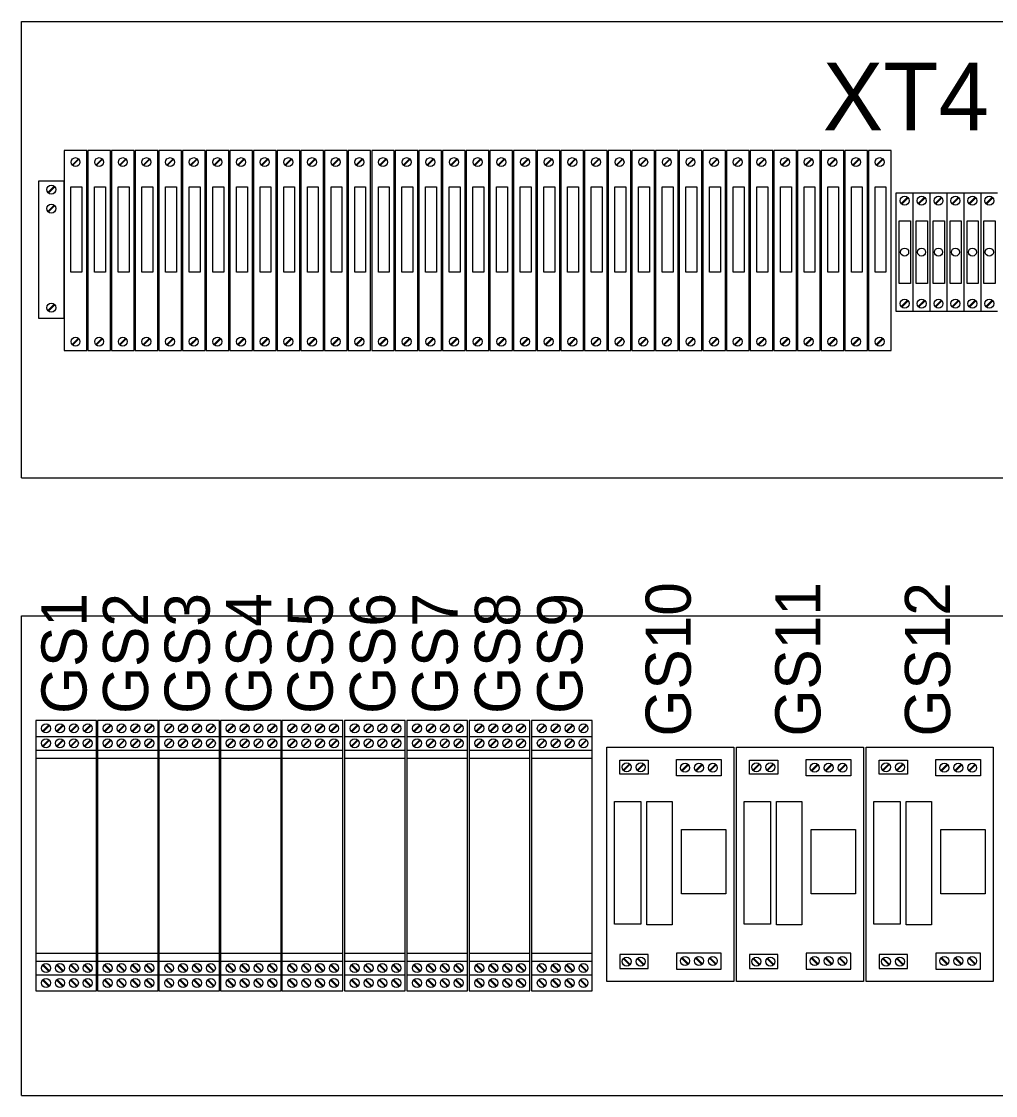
# Model space of a CAD drawing. Header units: millimetres. Extents: x 32626 to 72822, y 60047 to 123188.
# Drawn here: x 38967.7 to 39391.2, y 62064.9 to 62532 of the extents above; entities that cross this region are included whole.
import ezdxf

# ---------------------------------------------------------------- set-up
doc = ezdxf.new("R2010")
doc.units = ezdxf.units.MM
doc.header["$LTSCALE"] = 10
doc.layers.get('0').update_dxf_attribs({"lineweight": 18})
doc.layers.add('1轮廓实线层', color=7, linetype='Continuous', lineweight=18)
doc.layers.add('6文字层', color=3, linetype='Continuous', lineweight=18)
doc.styles.add('样式 1', font='SIMYOU.TTF', dxfattribs={"width": 0.9})

msp = doc.modelspace()

# ---------------------------------------------------------------- linework, layer by layer
for p, q in [((38967.68, 62532.03), (39673.88, 62532.03)), ((38967.68, 62333.54), (39673.88, 62333.54)), ((38967.68, 62273.54), (39673.88, 62273.54)), ((38967.68, 62064.9), (39673.88, 62064.9))]:
    msp.add_line(p, q)
at = {"layer": '1轮廓实线层'}
for p, q in [((38967.68, 62333.54), (38967.68, 62532.03)), ((38967.68, 62064.9), (38967.68, 62273.54))]:
    msp.add_line(p, q, dxfattribs=at)
at = {"layer": '1轮廓实线层', "lineweight": 13}
for p, q in [((38996.09, 62475.91), (38986.25, 62475.91)), ((38986.25, 62475.91), (38986.25, 62388.91)), ((38996.09, 62388.91), (38996.09, 62475.91)), ((39006.37, 62475.91), (38996.53, 62475.91)), ((38996.53, 62475.91), (38996.53, 62388.91)), ((39006.37, 62388.91), (39006.37, 62475.91)), ((39016.66, 62475.91), (39006.82, 62475.91)), ((39006.82, 62475.91), (39006.82, 62388.91)), ((39016.66, 62388.91), (39016.66, 62475.91)), ((39026.94, 62475.91), (39017.1, 62475.91)), ((39017.1, 62475.91), (39017.1, 62388.91)), ((39026.94, 62388.91), (39026.94, 62475.91)), ((39037.23, 62475.91), (39027.39, 62475.91)), ((39027.39, 62475.91), (39027.39, 62388.91)), ((39037.23, 62388.91), (39037.23, 62475.91)), ((39047.51, 62475.91), (39037.67, 62475.91)), ((39037.67, 62475.91), (39037.67, 62388.91)), ((39047.51, 62388.91), (39047.51, 62475.91)), ((39057.79, 62475.91), (39047.95, 62475.91)), ((39047.95, 62475.91), (39047.95, 62388.91)), ((39057.79, 62388.91), (39057.79, 62475.91)), ((39068.08, 62475.91), (39058.24, 62475.91)), ((39058.24, 62475.91), (39058.24, 62388.91)), ((39068.08, 62388.91), (39068.08, 62475.91)), ((39078.36, 62475.91), (39068.52, 62475.91)), ((39068.52, 62475.91), (39068.52, 62388.91)), ((39078.36, 62388.91), (39078.36, 62475.91)), ((39088.65, 62475.91), (39078.81, 62475.91)), ((39078.81, 62475.91), (39078.81, 62388.91)), ((39088.65, 62388.91), (39088.65, 62475.91)), ((39098.93, 62475.91), (39089.09, 62475.91)), ((39089.09, 62475.91), (39089.09, 62388.91)), ((39098.93, 62388.91), (39098.93, 62475.91)), ((39109.22, 62475.91), (39099.38, 62475.91)), ((39099.38, 62475.91), (39099.38, 62388.91)), ((39109.22, 62388.91), (39109.22, 62475.91)), ((39119.5, 62475.91), (39109.66, 62475.91)), ((39109.66, 62475.91), (39109.66, 62388.91)), ((39119.5, 62388.91), (39119.5, 62475.91)), ((39129.79, 62475.91), (39119.95, 62475.91)), ((39119.95, 62475.91), (39119.95, 62388.91)), ((39129.79, 62388.91), (39129.79, 62475.91)), ((39140.07, 62475.91), (39130.23, 62475.91)), ((39130.23, 62475.91), (39130.23, 62388.91)), ((39140.07, 62388.91), (39140.07, 62475.91)), ((39150.36, 62475.91), (39140.52, 62475.91)), ((39140.52, 62475.91), (39140.52, 62388.91)), ((39150.36, 62388.91), (39150.36, 62475.91)), ((39160.64, 62475.91), (39150.8, 62475.91)), ((39150.8, 62475.91), (39150.8, 62388.91)), ((39160.64, 62388.91), (39160.64, 62475.91)), ((39170.92, 62475.91), (39161.08, 62475.91)), ((39161.08, 62475.91), (39161.08, 62388.91)), ((39170.92, 62388.91), (39170.92, 62475.91)), ((39181.21, 62475.91), (39171.37, 62475.91)), ((39171.37, 62475.91), (39171.37, 62388.91)), ((39181.21, 62388.91), (39181.21, 62475.91)), ((39191.49, 62475.91), (39181.65, 62475.91)), ((39181.65, 62475.91), (39181.65, 62388.91)), ((39191.49, 62388.91), (39191.49, 62475.91)), ((39201.78, 62475.91), (39191.94, 62475.91)), ((39191.94, 62475.91), (39191.94, 62388.91)), ((39201.78, 62388.91), (39201.78, 62475.91)), ((39212.06, 62475.91), (39202.22, 62475.91)), ((39202.22, 62475.91), (39202.22, 62388.91)), ((39212.06, 62388.91), (39212.06, 62475.91)), ((39222.35, 62475.91), (39212.51, 62475.91)), ((39212.51, 62475.91), (39212.51, 62388.91)), ((39222.35, 62388.91), (39222.35, 62475.91)), ((39232.63, 62475.91), (39222.79, 62475.91)), ((39222.79, 62475.91), (39222.79, 62388.91)), ((39232.63, 62388.91), (39232.63, 62475.91)), ((39242.92, 62475.91), (39233.08, 62475.91)), ((39233.08, 62475.91), (39233.08, 62388.91)), ((39242.92, 62388.91), (39242.92, 62475.91)), ((39253.2, 62475.91), (39243.36, 62475.91)), ((39243.36, 62475.91), (39243.36, 62388.91)), ((39253.2, 62388.91), (39253.2, 62475.91)), ((39263.49, 62475.91), (39253.65, 62475.91)), ((39253.65, 62475.91), (39253.65, 62388.91)), ((39263.49, 62388.91), (39263.49, 62475.91)), ((39273.77, 62475.91), (39263.93, 62475.91)), ((39263.93, 62475.91), (39263.93, 62388.91)), ((39273.77, 62388.91), (39273.77, 62475.91)), ((39284.05, 62475.91), (39274.21, 62475.91)), ((39274.21, 62475.91), (39274.21, 62388.91)), ((39284.05, 62388.91), (39284.05, 62475.91)), ((39294.34, 62475.91), (39284.5, 62475.91)), ((39284.5, 62475.91), (39284.5, 62388.91)), ((39294.34, 62388.91), (39294.34, 62475.91)), ((39304.62, 62475.91), (39294.78, 62475.91)), ((39294.78, 62475.91), (39294.78, 62388.91)), ((39304.62, 62388.91), (39304.62, 62475.91)), ((39314.91, 62475.91), (39305.07, 62475.91)), ((39305.07, 62475.91), (39305.07, 62388.91)), ((39314.91, 62388.91), (39314.91, 62475.91)), ((39325.19, 62475.91), (39315.35, 62475.91)), ((39315.35, 62475.91), (39315.35, 62388.91)), ((39325.19, 62388.91), (39325.19, 62475.91)), ((39335.48, 62475.91), (39325.64, 62475.91)), ((39325.64, 62475.91), (39325.64, 62388.91)), ((39335.48, 62388.91), (39335.48, 62475.91)), ((39345.76, 62475.91), (39335.92, 62475.91)), ((39335.92, 62475.91), (39335.92, 62388.91)), ((39345.76, 62388.91), (39345.76, 62475.91)), ((38989.67, 62469.6), (38992.43, 62472.35)), ((38989.91, 62469.35), (38992.67, 62472.11)), ((38999.95, 62469.6), (39002.71, 62472.35)), ((39000.19, 62469.35), (39002.95, 62472.11)), ((39010.24, 62469.6), (39013, 62472.35)), ((39010.48, 62469.35), (39013.24, 62472.11)), ((39020.52, 62469.6), (39023.28, 62472.35)), ((39020.76, 62469.35), (39023.52, 62472.11)), ((39030.81, 62469.6), (39033.56, 62472.35)), ((39031.05, 62469.35), (39033.81, 62472.11)), ((39041.09, 62469.6), (39043.85, 62472.35)), ((39041.33, 62469.35), (39044.09, 62472.11)), ((39051.38, 62469.6), (39054.13, 62472.35)), ((39051.62, 62469.35), (39054.38, 62472.11)), ((39061.66, 62469.6), (39064.42, 62472.35)), ((39061.9, 62469.35), (39064.66, 62472.11)), ((39071.94, 62469.6), (39074.7, 62472.35)), ((39072.19, 62469.35), (39074.94, 62472.11)), ((39082.23, 62469.6), (39084.99, 62472.35)), ((39082.47, 62469.35), (39085.23, 62472.11)), ((39092.51, 62469.6), (39095.27, 62472.35)), ((39092.76, 62469.35), (39095.51, 62472.11)), ((39102.8, 62469.6), (39105.56, 62472.35)), ((39103.04, 62469.35), (39105.8, 62472.11)), ((39113.08, 62469.6), (39115.84, 62472.35)), ((39113.32, 62469.35), (39116.08, 62472.11)), ((39123.37, 62469.6), (39126.13, 62472.35)), ((39123.61, 62469.35), (39126.37, 62472.11)), ((39133.65, 62469.6), (39136.41, 62472.35)), ((39133.89, 62469.35), (39136.65, 62472.11)), ((39143.94, 62469.6), (39146.69, 62472.35)), ((39144.18, 62469.35), (39146.94, 62472.11)), ((39154.22, 62469.6), (39156.98, 62472.35)), ((39154.46, 62469.35), (39157.22, 62472.11)), ((39164.51, 62469.6), (39167.26, 62472.35)), ((39164.75, 62469.35), (39167.51, 62472.11)), ((39174.79, 62469.6), (39177.55, 62472.35)), ((39175.03, 62469.35), (39177.79, 62472.11)), ((39185.07, 62469.6), (39187.83, 62472.35)), ((39185.32, 62469.35), (39188.07, 62472.11)), ((39195.36, 62469.6), (39198.12, 62472.35)), ((39195.6, 62469.35), (39198.36, 62472.11)), ((39205.64, 62469.6), (39208.4, 62472.35)), ((39205.89, 62469.35), (39208.64, 62472.11)), ((39215.93, 62469.6), (39218.69, 62472.35)), ((39216.17, 62469.35), (39218.93, 62472.11)), ((39226.21, 62469.6), (39228.97, 62472.35)), ((39226.45, 62469.35), (39229.21, 62472.11)), ((39236.5, 62469.6), (39239.25, 62472.35)), ((39236.74, 62469.35), (39239.5, 62472.11)), ((39246.78, 62469.6), (39249.54, 62472.35)), ((39247.02, 62469.35), (39249.78, 62472.11)), ((39257.07, 62469.6), (39259.82, 62472.35)), ((39257.31, 62469.35), (39260.07, 62472.11)), ((39267.35, 62469.6), (39270.11, 62472.35)), ((39267.59, 62469.35), (39270.35, 62472.11)), ((39277.64, 62469.6), (39280.39, 62472.35)), ((39277.88, 62469.35), (39280.63, 62472.11)), ((39287.92, 62469.6), (39290.68, 62472.35)), ((39288.16, 62469.35), (39290.92, 62472.11)), ((39298.2, 62469.6), (39300.96, 62472.35)), ((39298.45, 62469.35), (39301.2, 62472.11)), ((39308.49, 62469.6), (39311.25, 62472.35)), ((39308.73, 62469.35), (39311.49, 62472.11)), ((39318.77, 62469.6), (39321.53, 62472.35)), ((39319.02, 62469.35), (39321.77, 62472.11)), ((39329.06, 62469.6), (39331.82, 62472.35)), ((39329.3, 62469.35), (39332.06, 62472.11)), ((39339.34, 62469.6), (39342.1, 62472.35)), ((39339.58, 62469.35), (39342.34, 62472.11)), ((38975.29, 62462.79), (38986.09, 62462.79)), ((38975.29, 62402.79), (38975.29, 62462.79)), ((38979.19, 62457.66), (38981.94, 62460.42)), ((38979.43, 62457.42), (38982.19, 62460.18)), ((38986.09, 62462.79), (38986.09, 62402.79)), ((39348.07, 62457.51), (39355.27, 62457.51)), ((39348.07, 62405.91), (39348.07, 62457.51)), ((39350.17, 62452.83), (39352.93, 62455.58)), ((39350.41, 62452.58), (39353.17, 62455.34)), ((39355.27, 62457.51), (39355.27, 62405.91)), ((39355.44, 62457.51), (39362.64, 62457.51)), ((39355.44, 62405.91), (39355.44, 62457.51)), ((39357.54, 62452.83), (39360.3, 62455.58)), ((39357.78, 62452.58), (39360.54, 62455.34)), ((39362.64, 62457.51), (39362.64, 62405.91)), ((39362.81, 62457.51), (39370.01, 62457.51)), ((39362.81, 62405.91), (39362.81, 62457.51)), ((39364.91, 62452.83), (39367.67, 62455.58)), ((39365.15, 62452.58), (39367.91, 62455.34)), ((39370.01, 62457.51), (39370.01, 62405.91)), ((39370.18, 62457.51), (39377.38, 62457.51)), ((39370.18, 62405.91), (39370.18, 62457.51)), ((39372.28, 62452.83), (39375.04, 62455.58)), ((39372.53, 62452.58), (39375.28, 62455.34)), ((39377.38, 62457.51), (39377.38, 62405.91)), ((39377.56, 62457.51), (39384.76, 62457.51)), ((39377.56, 62405.91), (39377.56, 62457.51)), ((39379.66, 62452.83), (39382.41, 62455.58)), ((39379.9, 62452.58), (39382.66, 62455.34)), ((39384.76, 62457.51), (39384.76, 62405.91)), ((39384.93, 62457.51), (39392.13, 62457.51)), ((39384.93, 62405.91), (39384.93, 62457.51)), ((39387.03, 62452.83), (39389.79, 62455.58)), ((39387.27, 62452.58), (39390.03, 62455.34)), ((38979.19, 62449.42), (38981.94, 62452.17)), ((38979.43, 62449.17), (38982.19, 62451.93)), ((38979.19, 62406.28), (38981.94, 62409.04)), ((38979.43, 62406.04), (38982.19, 62408.8)), ((39350.17, 62408.07), (39352.93, 62410.83)), ((39350.41, 62407.83), (39353.17, 62410.59)), ((39357.54, 62408.07), (39360.3, 62410.83)), ((39357.78, 62407.83), (39360.54, 62410.59)), ((39364.91, 62408.07), (39367.67, 62410.83)), ((39365.15, 62407.83), (39367.91, 62410.59)), ((39372.28, 62408.07), (39375.04, 62410.83)), ((39372.53, 62407.83), (39375.28, 62410.59)), ((39379.66, 62408.07), (39382.41, 62410.83)), ((39379.9, 62407.83), (39382.66, 62410.59)), ((39387.03, 62408.07), (39389.79, 62410.83)), ((39387.27, 62407.83), (39390.03, 62410.59)), ((39355.27, 62405.91), (39348.07, 62405.91)), ((39362.64, 62405.91), (39355.44, 62405.91)), ((39370.01, 62405.91), (39362.81, 62405.91)), ((39377.38, 62405.91), (39370.18, 62405.91)), ((39384.76, 62405.91), (39377.56, 62405.91)), ((39392.13, 62405.91), (39384.93, 62405.91)), ((38986.09, 62402.79), (38975.29, 62402.79)), ((38989.67, 62391.55), (38992.43, 62394.3)), ((38989.91, 62391.3), (38992.67, 62394.06)), ((38999.95, 62391.55), (39002.71, 62394.3)), ((39000.19, 62391.3), (39002.95, 62394.06)), ((39010.24, 62391.55), (39013, 62394.3)), ((39010.48, 62391.3), (39013.24, 62394.06)), ((39020.52, 62391.55), (39023.28, 62394.3)), ((39020.76, 62391.3), (39023.52, 62394.06)), ((39030.81, 62391.55), (39033.56, 62394.3)), ((39031.05, 62391.3), (39033.81, 62394.06)), ((39041.09, 62391.55), (39043.85, 62394.3)), ((39041.33, 62391.3), (39044.09, 62394.06)), ((39051.38, 62391.55), (39054.13, 62394.3)), ((39051.62, 62391.3), (39054.38, 62394.06)), ((39061.66, 62391.55), (39064.42, 62394.3)), ((39061.9, 62391.3), (39064.66, 62394.06)), ((39071.94, 62391.55), (39074.7, 62394.3)), ((39072.19, 62391.3), (39074.94, 62394.06)), ((39082.23, 62391.55), (39084.99, 62394.3)), ((39082.47, 62391.3), (39085.23, 62394.06)), ((39092.51, 62391.55), (39095.27, 62394.3)), ((39092.76, 62391.3), (39095.51, 62394.06)), ((39102.8, 62391.55), (39105.56, 62394.3)), ((39103.04, 62391.3), (39105.8, 62394.06)), ((39113.08, 62391.55), (39115.84, 62394.3)), ((39113.32, 62391.3), (39116.08, 62394.06)), ((39123.37, 62391.55), (39126.13, 62394.3)), ((39123.61, 62391.3), (39126.37, 62394.06)), ((39133.65, 62391.55), (39136.41, 62394.3)), ((39133.89, 62391.3), (39136.65, 62394.06)), ((39143.94, 62391.55), (39146.69, 62394.3)), ((39144.18, 62391.3), (39146.94, 62394.06)), ((39154.22, 62391.55), (39156.98, 62394.3)), ((39154.46, 62391.3), (39157.22, 62394.06)), ((39164.51, 62391.55), (39167.26, 62394.3)), ((39164.75, 62391.3), (39167.51, 62394.06)), ((39174.79, 62391.55), (39177.55, 62394.3)), ((39175.03, 62391.3), (39177.79, 62394.06)), ((39185.07, 62391.55), (39187.83, 62394.3)), ((39185.32, 62391.3), (39188.07, 62394.06)), ((39195.36, 62391.55), (39198.12, 62394.3)), ((39195.6, 62391.3), (39198.36, 62394.06)), ((39205.64, 62391.55), (39208.4, 62394.3)), ((39205.89, 62391.3), (39208.64, 62394.06)), ((39215.93, 62391.55), (39218.69, 62394.3)), ((39216.17, 62391.3), (39218.93, 62394.06)), ((39226.21, 62391.55), (39228.97, 62394.3)), ((39226.45, 62391.3), (39229.21, 62394.06)), ((39236.5, 62391.55), (39239.25, 62394.3)), ((39236.74, 62391.3), (39239.5, 62394.06)), ((39246.78, 62391.55), (39249.54, 62394.3)), ((39247.02, 62391.3), (39249.78, 62394.06)), ((39257.07, 62391.55), (39259.82, 62394.3)), ((39257.31, 62391.3), (39260.07, 62394.06)), ((39267.35, 62391.55), (39270.11, 62394.3)), ((39267.59, 62391.3), (39270.35, 62394.06)), ((39277.64, 62391.55), (39280.39, 62394.3)), ((39277.88, 62391.3), (39280.63, 62394.06)), ((39287.92, 62391.55), (39290.68, 62394.3)), ((39288.16, 62391.3), (39290.92, 62394.06)), ((39298.2, 62391.55), (39300.96, 62394.3)), ((39298.45, 62391.3), (39301.2, 62394.06)), ((39308.49, 62391.55), (39311.25, 62394.3)), ((39308.73, 62391.3), (39311.49, 62394.06)), ((39318.77, 62391.55), (39321.53, 62394.3)), ((39319.02, 62391.3), (39321.77, 62394.06)), ((39329.06, 62391.55), (39331.82, 62394.3)), ((39329.3, 62391.3), (39332.06, 62394.06)), ((39339.34, 62391.55), (39342.1, 62394.3)), ((39339.58, 62391.3), (39342.34, 62394.06)), ((38986.25, 62388.91), (38996.09, 62388.91)), ((38996.53, 62388.91), (39006.37, 62388.91)), ((39006.82, 62388.91), (39016.66, 62388.91)), ((39017.1, 62388.91), (39026.94, 62388.91)), ((39027.39, 62388.91), (39037.23, 62388.91)), ((39037.67, 62388.91), (39047.51, 62388.91)), ((39047.95, 62388.91), (39057.79, 62388.91)), ((39058.24, 62388.91), (39068.08, 62388.91)), ((39068.52, 62388.91), (39078.36, 62388.91)), ((39078.81, 62388.91), (39088.65, 62388.91)), ((39089.09, 62388.91), (39098.93, 62388.91)), ((39099.38, 62388.91), (39109.22, 62388.91)), ((39109.66, 62388.91), (39119.5, 62388.91)), ((39119.95, 62388.91), (39129.79, 62388.91)), ((39130.23, 62388.91), (39140.07, 62388.91)), ((39140.52, 62388.91), (39150.36, 62388.91)), ((39150.8, 62388.91), (39160.64, 62388.91)), ((39161.08, 62388.91), (39170.92, 62388.91)), ((39171.37, 62388.91), (39181.21, 62388.91)), ((39181.65, 62388.91), (39191.49, 62388.91)), ((39191.94, 62388.91), (39201.78, 62388.91)), ((39202.22, 62388.91), (39212.06, 62388.91)), ((39212.51, 62388.91), (39222.35, 62388.91)), ((39222.79, 62388.91), (39232.63, 62388.91)), ((39233.08, 62388.91), (39242.92, 62388.91)), ((39243.36, 62388.91), (39253.2, 62388.91)), ((39253.65, 62388.91), (39263.49, 62388.91)), ((39263.93, 62388.91), (39273.77, 62388.91)), ((39274.21, 62388.91), (39284.05, 62388.91)), ((39284.5, 62388.91), (39294.34, 62388.91)), ((39294.78, 62388.91), (39304.62, 62388.91)), ((39305.07, 62388.91), (39314.91, 62388.91)), ((39315.35, 62388.91), (39325.19, 62388.91)), ((39325.64, 62388.91), (39335.48, 62388.91)), ((39335.92, 62388.91), (39345.76, 62388.91)), ((39000.29, 62228.02), (38973.89, 62228.02)), ((38973.89, 62228.02), (38973.89, 62110.42)), ((38976.86, 62223.32), (38979.62, 62226.07)), ((38977.1, 62223.07), (38979.86, 62225.83)), ((38982.91, 62223.32), (38985.66, 62226.07)), ((38983.15, 62223.07), (38985.91, 62225.83)), ((38988.95, 62223.32), (38991.71, 62226.07)), ((38989.19, 62223.07), (38991.95, 62225.83)), ((38995, 62223.32), (38997.75, 62226.07)), ((38995.24, 62223.07), (38998, 62225.83)), ((39000.29, 62110.42), (39000.29, 62228.02)), ((39027.06, 62228.02), (39000.66, 62228.02)), ((39000.66, 62228.02), (39000.66, 62110.42)), ((39003.63, 62223.32), (39006.38, 62226.07)), ((39003.87, 62223.07), (39006.62, 62225.83)), ((39009.67, 62223.32), (39012.43, 62226.07)), ((39009.91, 62223.07), (39012.67, 62225.83)), ((39015.71, 62223.32), (39018.47, 62226.07)), ((39015.96, 62223.07), (39018.71, 62225.83)), ((39021.76, 62223.32), (39024.52, 62226.07)), ((39022, 62223.07), (39024.76, 62225.83)), ((39027.06, 62110.42), (39027.06, 62228.02)), ((39053.82, 62228.02), (39027.42, 62228.02)), ((39027.42, 62228.02), (39027.42, 62110.42)), ((39030.39, 62223.32), (39033.15, 62226.07)), ((39030.63, 62223.07), (39033.39, 62225.83)), ((39036.43, 62223.32), (39039.19, 62226.07)), ((39036.67, 62223.07), (39039.43, 62225.83)), ((39042.48, 62223.32), (39045.24, 62226.07)), ((39042.72, 62223.07), (39045.48, 62225.83)), ((39048.52, 62223.32), (39051.28, 62226.07)), ((39048.76, 62223.07), (39051.52, 62225.83)), ((39053.82, 62110.42), (39053.82, 62228.02)), ((39080.58, 62228.02), (39054.18, 62228.02)), ((39054.18, 62228.02), (39054.18, 62110.42)), ((39057.15, 62223.32), (39059.91, 62226.07)), ((39057.39, 62223.07), (39060.15, 62225.83)), ((39063.2, 62223.32), (39065.95, 62226.07)), ((39063.44, 62223.07), (39066.2, 62225.83)), ((39069.24, 62223.32), (39072, 62226.07)), ((39069.48, 62223.07), (39072.24, 62225.83)), ((39075.28, 62223.32), (39078.04, 62226.07)), ((39075.53, 62223.07), (39078.28, 62225.83)), ((39080.58, 62110.42), (39080.58, 62228.02)), ((39107.35, 62228.02), (39080.95, 62228.02)), ((39080.95, 62228.02), (39080.95, 62110.42)), ((39083.91, 62223.32), (39086.67, 62226.07)), ((39084.16, 62223.07), (39086.91, 62225.83)), ((39089.96, 62223.32), (39092.72, 62226.07)), ((39090.2, 62223.07), (39092.96, 62225.83)), ((39096, 62223.32), (39098.76, 62226.07)), ((39096.24, 62223.07), (39099, 62225.83)), ((39102.05, 62223.32), (39104.81, 62226.07)), ((39102.29, 62223.07), (39105.05, 62225.83)), ((39107.35, 62110.42), (39107.35, 62228.02)), ((39134.47, 62228.02), (39108.07, 62228.02)), ((39108.07, 62228.02), (39108.07, 62110.42)), ((39111.04, 62223.32), (39113.8, 62226.07)), ((39111.28, 62223.07), (39114.04, 62225.83)), ((39117.08, 62223.32), (39119.84, 62226.07)), ((39117.33, 62223.07), (39120.08, 62225.83)), ((39123.13, 62223.32), (39125.89, 62226.07)), ((39123.37, 62223.07), (39126.13, 62225.83)), ((39129.17, 62223.32), (39131.93, 62226.07)), ((39129.42, 62223.07), (39132.17, 62225.83)), ((39134.47, 62110.42), (39134.47, 62228.02)), ((39161.6, 62228.02), (39135.2, 62228.02)), ((39135.2, 62228.02), (39135.2, 62110.42)), ((39138.16, 62223.32), (39140.92, 62226.07)), ((39138.41, 62223.07), (39141.16, 62225.83)), ((39144.21, 62223.32), (39146.97, 62226.07)), ((39144.45, 62223.07), (39147.21, 62225.83)), ((39150.25, 62223.32), (39153.01, 62226.07)), ((39150.5, 62223.07), (39153.25, 62225.83)), ((39156.3, 62223.32), (39159.06, 62226.07)), ((39156.54, 62223.07), (39159.3, 62225.83)), ((39161.6, 62110.42), (39161.6, 62228.02)), ((39188.72, 62228.02), (39162.32, 62228.02)), ((39162.32, 62228.02), (39162.32, 62110.42)), ((39165.29, 62223.32), (39168.05, 62226.07)), ((39165.53, 62223.07), (39168.29, 62225.83)), ((39171.34, 62223.32), (39174.09, 62226.07)), ((39171.58, 62223.07), (39174.33, 62225.83)), ((39177.38, 62223.32), (39180.14, 62226.07)), ((39177.62, 62223.07), (39180.38, 62225.83)), ((39183.42, 62223.32), (39186.18, 62226.07)), ((39183.67, 62223.07), (39186.42, 62225.83)), ((39188.72, 62110.42), (39188.72, 62228.02)), ((39215.85, 62228.02), (39189.45, 62228.02)), ((39189.45, 62228.02), (39189.45, 62110.42)), ((39192.42, 62223.32), (39195.17, 62226.07)), ((39192.66, 62223.07), (39195.42, 62225.83)), ((39198.46, 62223.32), (39201.22, 62226.07)), ((39198.7, 62223.07), (39201.46, 62225.83)), ((39204.51, 62223.32), (39207.26, 62226.07)), ((39204.75, 62223.07), (39207.51, 62225.83)), ((39210.55, 62223.32), (39213.31, 62226.07)), ((39210.79, 62223.07), (39213.55, 62225.83)), ((39215.85, 62110.42), (39215.85, 62228.02)), ((38973.89, 62221.04), (39000.29, 62221.04)), ((39000.66, 62221.04), (39027.06, 62221.04)), ((39027.42, 62221.04), (39053.82, 62221.04)), ((39054.18, 62221.04), (39080.58, 62221.04)), ((39080.95, 62221.04), (39107.35, 62221.04)), ((39108.07, 62221.04), (39134.47, 62221.04)), ((39135.2, 62221.04), (39161.6, 62221.04)), ((39162.32, 62221.04), (39188.72, 62221.04)), ((39189.45, 62221.04), (39215.85, 62221.04)), ((38976.86, 62216.87), (38979.62, 62219.63)), ((38977.1, 62216.63), (38979.86, 62219.39)), ((38982.91, 62216.87), (38985.66, 62219.63)), ((38983.15, 62216.63), (38985.91, 62219.39)), ((38988.95, 62216.87), (38991.71, 62219.63)), ((38989.19, 62216.63), (38991.95, 62219.39)), ((38995, 62216.87), (38997.75, 62219.63)), ((38995.24, 62216.63), (38998, 62219.39)), ((39003.63, 62216.87), (39006.38, 62219.63)), ((39003.87, 62216.63), (39006.62, 62219.39)), ((39009.67, 62216.87), (39012.43, 62219.63)), ((39009.91, 62216.63), (39012.67, 62219.39)), ((39015.71, 62216.87), (39018.47, 62219.63)), ((39015.96, 62216.63), (39018.71, 62219.39)), ((39021.76, 62216.87), (39024.52, 62219.63)), ((39022, 62216.63), (39024.76, 62219.39)), ((39030.39, 62216.87), (39033.15, 62219.63)), ((39030.63, 62216.63), (39033.39, 62219.39)), ((39036.43, 62216.87), (39039.19, 62219.63)), ((39036.67, 62216.63), (39039.43, 62219.39)), ((39042.48, 62216.87), (39045.24, 62219.63)), ((39042.72, 62216.63), (39045.48, 62219.39)), ((39048.52, 62216.87), (39051.28, 62219.63)), ((39048.76, 62216.63), (39051.52, 62219.39)), ((39057.15, 62216.87), (39059.91, 62219.63)), ((39057.39, 62216.63), (39060.15, 62219.39)), ((39063.2, 62216.87), (39065.95, 62219.63)), ((39063.44, 62216.63), (39066.2, 62219.39)), ((39069.24, 62216.87), (39072, 62219.63)), ((39069.48, 62216.63), (39072.24, 62219.39)), ((39075.28, 62216.87), (39078.04, 62219.63)), ((39075.53, 62216.63), (39078.28, 62219.39)), ((39083.91, 62216.87), (39086.67, 62219.63)), ((39084.16, 62216.63), (39086.91, 62219.39)), ((39089.96, 62216.87), (39092.72, 62219.63)), ((39090.2, 62216.63), (39092.96, 62219.39)), ((39096, 62216.87), (39098.76, 62219.63)), ((39096.24, 62216.63), (39099, 62219.39)), ((39102.05, 62216.87), (39104.81, 62219.63)), ((39102.29, 62216.63), (39105.05, 62219.39)), ((39111.04, 62216.87), (39113.8, 62219.63)), ((39111.28, 62216.63), (39114.04, 62219.39)), ((39117.08, 62216.87), (39119.84, 62219.63)), ((39117.33, 62216.63), (39120.08, 62219.39)), ((39123.13, 62216.87), (39125.89, 62219.63)), ((39123.37, 62216.63), (39126.13, 62219.39)), ((39129.17, 62216.87), (39131.93, 62219.63)), ((39129.42, 62216.63), (39132.17, 62219.39)), ((39138.16, 62216.87), (39140.92, 62219.63)), ((39138.41, 62216.63), (39141.16, 62219.39)), ((39144.21, 62216.87), (39146.97, 62219.63)), ((39144.45, 62216.63), (39147.21, 62219.39)), ((39150.25, 62216.87), (39153.01, 62219.63)), ((39150.5, 62216.63), (39153.25, 62219.39)), ((39156.3, 62216.87), (39159.06, 62219.63)), ((39156.54, 62216.63), (39159.3, 62219.39)), ((39165.29, 62216.87), (39168.05, 62219.63)), ((39165.53, 62216.63), (39168.29, 62219.39)), ((39171.34, 62216.87), (39174.09, 62219.63)), ((39171.58, 62216.63), (39174.33, 62219.39)), ((39177.38, 62216.87), (39180.14, 62219.63)), ((39177.62, 62216.63), (39180.38, 62219.39)), ((39183.42, 62216.87), (39186.18, 62219.63)), ((39183.67, 62216.63), (39186.42, 62219.39)), ((39192.42, 62216.87), (39195.17, 62219.63)), ((39192.66, 62216.63), (39195.42, 62219.39)), ((39198.46, 62216.87), (39201.22, 62219.63)), ((39198.7, 62216.63), (39201.46, 62219.39)), ((39204.51, 62216.87), (39207.26, 62219.63)), ((39204.75, 62216.63), (39207.51, 62219.39)), ((39210.55, 62216.87), (39213.31, 62219.63)), ((39210.79, 62216.63), (39213.55, 62219.39)), ((39222.19, 62216.43), (39277.39, 62216.43)), ((39222.19, 62174.43), (39222.19, 62216.43)), ((39277.39, 62216.43), (39277.39, 62174.43)), ((39278.57, 62216.43), (39333.77, 62216.43)), ((39278.57, 62174.43), (39278.57, 62216.43)), ((39333.77, 62216.43), (39333.77, 62174.43)), ((39334.95, 62216.43), (39390.15, 62216.43)), ((39334.95, 62174.43), (39334.95, 62216.43)), ((39390.15, 62216.43), (39390.15, 62174.43)), ((38973.89, 62215.1), (39000.29, 62215.1)), ((39000.66, 62215.1), (39027.06, 62215.1)), ((39027.42, 62215.1), (39053.82, 62215.1)), ((39054.18, 62215.1), (39080.58, 62215.1)), ((39080.95, 62215.1), (39107.35, 62215.1)), ((39108.07, 62215.1), (39134.47, 62215.1)), ((39135.2, 62215.1), (39161.6, 62215.1)), ((39162.32, 62215.1), (39188.72, 62215.1)), ((39189.45, 62215.1), (39215.85, 62215.1)), ((38973.89, 62211.66), (39000.29, 62211.66)), ((39000.66, 62211.66), (39027.06, 62211.66)), ((39027.42, 62211.66), (39053.82, 62211.66)), ((39054.18, 62211.66), (39080.58, 62211.66)), ((39080.95, 62211.66), (39107.35, 62211.66)), ((39108.07, 62211.66), (39134.47, 62211.66)), ((39135.2, 62211.66), (39161.6, 62211.66)), ((39162.32, 62211.66), (39188.72, 62211.66)), ((39189.45, 62211.66), (39215.85, 62211.66)), ((39229.34, 62206.43), (39232.1, 62209.19)), ((39229.58, 62206.19), (39232.34, 62208.95)), ((39235.39, 62206.43), (39238.14, 62209.19)), ((39235.63, 62206.19), (39238.39, 62208.95)), ((39254.7, 62206.19), (39257.45, 62208.95)), ((39254.94, 62205.95), (39257.7, 62208.71)), ((39260.74, 62206.19), (39263.5, 62208.95)), ((39260.98, 62205.95), (39263.74, 62208.71)), ((39266.79, 62206.19), (39269.54, 62208.95)), ((39267.03, 62205.95), (39269.79, 62208.71)), ((39285.72, 62206.43), (39288.48, 62209.19)), ((39285.96, 62206.19), (39288.72, 62208.95)), ((39291.77, 62206.43), (39294.52, 62209.19)), ((39292.01, 62206.19), (39294.77, 62208.95)), ((39311.08, 62206.19), (39313.84, 62208.95)), ((39311.32, 62205.95), (39314.08, 62208.71)), ((39317.12, 62206.19), (39319.88, 62208.95)), ((39317.36, 62205.95), (39320.12, 62208.71)), ((39323.17, 62206.19), (39325.92, 62208.95)), ((39323.41, 62205.95), (39326.17, 62208.71)), ((39342.1, 62206.43), (39344.86, 62209.19)), ((39342.34, 62206.19), (39345.1, 62208.95)), ((39348.15, 62206.43), (39350.91, 62209.19)), ((39348.39, 62206.19), (39351.15, 62208.95)), ((39367.46, 62206.19), (39370.22, 62208.95)), ((39367.7, 62205.95), (39370.46, 62208.71)), ((39373.5, 62206.19), (39376.26, 62208.95)), ((39373.74, 62205.95), (39376.5, 62208.71)), ((39379.55, 62206.19), (39382.31, 62208.95)), ((39379.79, 62205.95), (39382.55, 62208.71)), ((39222.19, 62114.43), (39222.19, 62174.43)), ((39277.39, 62174.43), (39277.39, 62114.43)), ((39278.57, 62114.43), (39278.57, 62174.43)), ((39333.77, 62174.43), (39333.77, 62114.43)), ((39334.95, 62114.43), (39334.95, 62174.43)), ((39390.15, 62174.43), (39390.15, 62114.43)), ((38973.89, 62126.79), (39000.29, 62126.79)), ((38973.89, 62123.34), (39000.29, 62123.34)), ((39000.66, 62126.79), (39027.06, 62126.79)), ((39000.66, 62123.34), (39027.06, 62123.34)), ((39027.42, 62126.79), (39053.82, 62126.79)), ((39027.42, 62123.34), (39053.82, 62123.34)), ((39054.18, 62126.79), (39080.58, 62126.79)), ((39054.18, 62123.34), (39080.58, 62123.34)), ((39080.95, 62126.79), (39107.35, 62126.79)), ((39080.95, 62123.34), (39107.35, 62123.34)), ((39108.07, 62126.79), (39134.47, 62126.79)), ((39108.07, 62123.34), (39134.47, 62123.34)), ((39135.2, 62126.79), (39161.6, 62126.79)), ((39135.2, 62123.34), (39161.6, 62123.34)), ((39162.32, 62126.79), (39188.72, 62126.79)), ((39162.32, 62123.34), (39188.72, 62123.34)), ((39189.45, 62126.79), (39215.85, 62126.79)), ((39189.45, 62123.34), (39215.85, 62123.34)), ((39229.34, 62124.43), (39232.1, 62121.67)), ((39229.58, 62124.67), (39232.34, 62121.91)), ((39235.39, 62124.43), (39238.14, 62121.67)), ((39235.63, 62124.67), (39238.39, 62121.91)), ((39254.7, 62124.67), (39257.45, 62121.91)), ((39254.94, 62124.91), (39257.7, 62122.16)), ((39260.74, 62124.67), (39263.5, 62121.91)), ((39260.98, 62124.91), (39263.74, 62122.16)), ((39266.79, 62124.67), (39269.54, 62121.91)), ((39267.03, 62124.91), (39269.79, 62122.16)), ((39285.72, 62124.43), (39288.48, 62121.67)), ((39285.96, 62124.67), (39288.72, 62121.91)), ((39291.77, 62124.43), (39294.52, 62121.67)), ((39292.01, 62124.67), (39294.77, 62121.91)), ((39311.08, 62124.67), (39313.84, 62121.91)), ((39311.32, 62124.91), (39314.08, 62122.16)), ((39317.12, 62124.67), (39319.88, 62121.91)), ((39317.36, 62124.91), (39320.12, 62122.16)), ((39323.17, 62124.67), (39325.92, 62121.91)), ((39323.41, 62124.91), (39326.17, 62122.16)), ((39342.1, 62124.43), (39344.86, 62121.67)), ((39342.34, 62124.67), (39345.1, 62121.91)), ((39348.15, 62124.43), (39350.91, 62121.67)), ((39348.39, 62124.67), (39351.15, 62121.91)), ((39367.46, 62124.67), (39370.22, 62121.91)), ((39367.7, 62124.91), (39370.46, 62122.16)), ((39373.5, 62124.67), (39376.26, 62121.91)), ((39373.74, 62124.91), (39376.5, 62122.16)), ((39379.55, 62124.67), (39382.31, 62121.91)), ((39379.79, 62124.91), (39382.55, 62122.16)), ((38976.86, 62121.57), (38979.62, 62118.82)), ((38977.1, 62121.82), (38979.86, 62119.06)), ((38982.91, 62121.57), (38985.66, 62118.82)), ((38983.15, 62121.82), (38985.91, 62119.06)), ((38988.95, 62121.57), (38991.71, 62118.82)), ((38989.19, 62121.82), (38991.95, 62119.06)), ((38995, 62121.57), (38997.75, 62118.82)), ((38995.24, 62121.82), (38998, 62119.06)), ((39003.63, 62121.57), (39006.38, 62118.82)), ((39003.87, 62121.82), (39006.62, 62119.06)), ((39009.67, 62121.57), (39012.43, 62118.82)), ((39009.91, 62121.82), (39012.67, 62119.06)), ((39015.71, 62121.57), (39018.47, 62118.82)), ((39015.96, 62121.82), (39018.71, 62119.06)), ((39021.76, 62121.57), (39024.52, 62118.82)), ((39022, 62121.82), (39024.76, 62119.06)), ((39030.39, 62121.57), (39033.15, 62118.82)), ((39030.63, 62121.82), (39033.39, 62119.06)), ((39036.43, 62121.57), (39039.19, 62118.82)), ((39036.67, 62121.82), (39039.43, 62119.06)), ((39042.48, 62121.57), (39045.24, 62118.82)), ((39042.72, 62121.82), (39045.48, 62119.06)), ((39048.52, 62121.57), (39051.28, 62118.82)), ((39048.76, 62121.82), (39051.52, 62119.06)), ((39057.15, 62121.57), (39059.91, 62118.82)), ((39057.39, 62121.82), (39060.15, 62119.06)), ((39063.2, 62121.57), (39065.95, 62118.82)), ((39063.44, 62121.82), (39066.2, 62119.06)), ((39069.24, 62121.57), (39072, 62118.82)), ((39069.48, 62121.82), (39072.24, 62119.06)), ((39075.28, 62121.57), (39078.04, 62118.82)), ((39075.53, 62121.82), (39078.28, 62119.06)), ((39083.91, 62121.57), (39086.67, 62118.82)), ((39084.16, 62121.82), (39086.91, 62119.06)), ((39089.96, 62121.57), (39092.72, 62118.82)), ((39090.2, 62121.82), (39092.96, 62119.06)), ((39096, 62121.57), (39098.76, 62118.82)), ((39096.24, 62121.82), (39099, 62119.06)), ((39102.05, 62121.57), (39104.81, 62118.82)), ((39102.29, 62121.82), (39105.05, 62119.06)), ((39111.04, 62121.57), (39113.8, 62118.82)), ((39111.28, 62121.82), (39114.04, 62119.06)), ((39117.08, 62121.57), (39119.84, 62118.82)), ((39117.33, 62121.82), (39120.08, 62119.06)), ((39123.13, 62121.57), (39125.89, 62118.82)), ((39123.37, 62121.82), (39126.13, 62119.06)), ((39129.17, 62121.57), (39131.93, 62118.82)), ((39129.42, 62121.82), (39132.17, 62119.06)), ((39138.16, 62121.57), (39140.92, 62118.82)), ((39138.41, 62121.82), (39141.16, 62119.06)), ((39144.21, 62121.57), (39146.97, 62118.82)), ((39144.45, 62121.82), (39147.21, 62119.06)), ((39150.25, 62121.57), (39153.01, 62118.82)), ((39150.5, 62121.82), (39153.25, 62119.06)), ((39156.3, 62121.57), (39159.06, 62118.82)), ((39156.54, 62121.82), (39159.3, 62119.06)), ((39165.29, 62121.57), (39168.05, 62118.82)), ((39165.53, 62121.82), (39168.29, 62119.06)), ((39171.34, 62121.57), (39174.09, 62118.82)), ((39171.58, 62121.82), (39174.33, 62119.06)), ((39177.38, 62121.57), (39180.14, 62118.82)), ((39177.62, 62121.82), (39180.38, 62119.06)), ((39183.42, 62121.57), (39186.18, 62118.82)), ((39183.67, 62121.82), (39186.42, 62119.06)), ((39192.42, 62121.57), (39195.17, 62118.82)), ((39192.66, 62121.82), (39195.42, 62119.06)), ((39198.46, 62121.57), (39201.22, 62118.82)), ((39198.7, 62121.82), (39201.46, 62119.06)), ((39204.51, 62121.57), (39207.26, 62118.82)), ((39204.75, 62121.82), (39207.51, 62119.06)), ((39210.55, 62121.57), (39213.31, 62118.82)), ((39210.79, 62121.82), (39213.55, 62119.06)), ((38973.89, 62117.4), (39000.29, 62117.4)), ((38976.86, 62115.13), (38979.62, 62112.37)), ((38977.1, 62115.37), (38979.86, 62112.61)), ((38982.91, 62115.13), (38985.66, 62112.37)), ((38983.15, 62115.37), (38985.91, 62112.61)), ((38988.95, 62115.13), (38991.71, 62112.37)), ((38989.19, 62115.37), (38991.95, 62112.61)), ((38995, 62115.13), (38997.75, 62112.37)), ((38995.24, 62115.37), (38998, 62112.61)), ((39000.66, 62117.4), (39027.06, 62117.4)), ((39003.63, 62115.13), (39006.38, 62112.37)), ((39003.87, 62115.37), (39006.62, 62112.61)), ((39009.67, 62115.13), (39012.43, 62112.37)), ((39009.91, 62115.37), (39012.67, 62112.61)), ((39015.71, 62115.13), (39018.47, 62112.37)), ((39015.96, 62115.37), (39018.71, 62112.61)), ((39021.76, 62115.13), (39024.52, 62112.37)), ((39022, 62115.37), (39024.76, 62112.61)), ((39027.42, 62117.4), (39053.82, 62117.4)), ((39030.39, 62115.13), (39033.15, 62112.37)), ((39030.63, 62115.37), (39033.39, 62112.61)), ((39036.43, 62115.13), (39039.19, 62112.37)), ((39036.67, 62115.37), (39039.43, 62112.61)), ((39042.48, 62115.13), (39045.24, 62112.37)), ((39042.72, 62115.37), (39045.48, 62112.61)), ((39048.52, 62115.13), (39051.28, 62112.37)), ((39048.76, 62115.37), (39051.52, 62112.61)), ((39054.18, 62117.4), (39080.58, 62117.4)), ((39057.15, 62115.13), (39059.91, 62112.37)), ((39057.39, 62115.37), (39060.15, 62112.61)), ((39063.2, 62115.13), (39065.95, 62112.37)), ((39063.44, 62115.37), (39066.2, 62112.61)), ((39069.24, 62115.13), (39072, 62112.37)), ((39069.48, 62115.37), (39072.24, 62112.61)), ((39075.28, 62115.13), (39078.04, 62112.37)), ((39075.53, 62115.37), (39078.28, 62112.61)), ((39080.95, 62117.4), (39107.35, 62117.4)), ((39083.91, 62115.13), (39086.67, 62112.37)), ((39084.16, 62115.37), (39086.91, 62112.61)), ((39089.96, 62115.13), (39092.72, 62112.37)), ((39090.2, 62115.37), (39092.96, 62112.61)), ((39096, 62115.13), (39098.76, 62112.37)), ((39096.24, 62115.37), (39099, 62112.61)), ((39102.05, 62115.13), (39104.81, 62112.37)), ((39102.29, 62115.37), (39105.05, 62112.61)), ((39108.07, 62117.4), (39134.47, 62117.4)), ((39111.04, 62115.13), (39113.8, 62112.37)), ((39111.28, 62115.37), (39114.04, 62112.61)), ((39117.08, 62115.13), (39119.84, 62112.37)), ((39117.33, 62115.37), (39120.08, 62112.61)), ((39123.13, 62115.13), (39125.89, 62112.37)), ((39123.37, 62115.37), (39126.13, 62112.61)), ((39129.17, 62115.13), (39131.93, 62112.37)), ((39129.42, 62115.37), (39132.17, 62112.61)), ((39135.2, 62117.4), (39161.6, 62117.4)), ((39138.16, 62115.13), (39140.92, 62112.37)), ((39138.41, 62115.37), (39141.16, 62112.61)), ((39144.21, 62115.13), (39146.97, 62112.37)), ((39144.45, 62115.37), (39147.21, 62112.61)), ((39150.25, 62115.13), (39153.01, 62112.37)), ((39150.5, 62115.37), (39153.25, 62112.61)), ((39156.3, 62115.13), (39159.06, 62112.37)), ((39156.54, 62115.37), (39159.3, 62112.61)), ((39162.32, 62117.4), (39188.72, 62117.4)), ((39165.29, 62115.13), (39168.05, 62112.37)), ((39165.53, 62115.37), (39168.29, 62112.61)), ((39171.34, 62115.13), (39174.09, 62112.37)), ((39171.58, 62115.37), (39174.33, 62112.61)), ((39177.38, 62115.13), (39180.14, 62112.37)), ((39177.62, 62115.37), (39180.38, 62112.61)), ((39183.42, 62115.13), (39186.18, 62112.37)), ((39183.67, 62115.37), (39186.42, 62112.61)), ((39189.45, 62117.4), (39215.85, 62117.4)), ((39192.42, 62115.13), (39195.17, 62112.37)), ((39192.66, 62115.37), (39195.42, 62112.61)), ((39198.46, 62115.13), (39201.22, 62112.37)), ((39198.7, 62115.37), (39201.46, 62112.61)), ((39204.51, 62115.13), (39207.26, 62112.37)), ((39204.75, 62115.37), (39207.51, 62112.61)), ((39210.55, 62115.13), (39213.31, 62112.37)), ((39210.79, 62115.37), (39213.55, 62112.61)), ((39277.39, 62114.43), (39222.19, 62114.43)), ((39333.77, 62114.43), (39278.57, 62114.43)), ((39390.15, 62114.43), (39334.95, 62114.43)), ((38973.89, 62110.42), (39000.29, 62110.42)), ((39000.66, 62110.42), (39027.06, 62110.42)), ((39027.42, 62110.42), (39053.82, 62110.42)), ((39054.18, 62110.42), (39080.58, 62110.42)), ((39080.95, 62110.42), (39107.35, 62110.42)), ((39108.07, 62110.42), (39134.47, 62110.42)), ((39135.2, 62110.42), (39161.6, 62110.42)), ((39162.32, 62110.42), (39188.72, 62110.42)), ((39189.45, 62110.42), (39215.85, 62110.42))]:
    msp.add_line(p, q, dxfattribs=at)
for points in [[(38989.15, 62460.13), (38993.88, 62460.13), (38993.88, 62422.99), (38989.15, 62422.99)], [(38999.43, 62460.13), (39004.17, 62460.13), (39004.17, 62422.99), (38999.43, 62422.99)], [(39009.72, 62460.13), (39014.45, 62460.13), (39014.45, 62422.99), (39009.72, 62422.99)], [(39020, 62460.13), (39024.74, 62460.13), (39024.74, 62422.99), (39020, 62422.99)], [(39030.29, 62460.13), (39035.02, 62460.13), (39035.02, 62422.99), (39030.29, 62422.99)], [(39040.57, 62460.13), (39045.31, 62460.13), (39045.31, 62422.99), (39040.57, 62422.99)], [(39050.86, 62460.13), (39055.59, 62460.13), (39055.59, 62422.99), (39050.86, 62422.99)], [(39061.14, 62460.13), (39065.88, 62460.13), (39065.88, 62422.99), (39061.14, 62422.99)], [(39071.43, 62460.13), (39076.16, 62460.13), (39076.16, 62422.99), (39071.43, 62422.99)], [(39081.71, 62460.13), (39086.44, 62460.13), (39086.44, 62422.99), (39081.71, 62422.99)], [(39092, 62460.13), (39096.73, 62460.13), (39096.73, 62422.99), (39092, 62422.99)], [(39102.28, 62460.13), (39107.01, 62460.13), (39107.01, 62422.99), (39102.28, 62422.99)], [(39112.56, 62460.13), (39117.3, 62460.13), (39117.3, 62422.99), (39112.56, 62422.99)], [(39122.85, 62460.13), (39127.58, 62460.13), (39127.58, 62422.99), (39122.85, 62422.99)], [(39133.13, 62460.13), (39137.87, 62460.13), (39137.87, 62422.99), (39133.13, 62422.99)], [(39143.42, 62460.13), (39148.15, 62460.13), (39148.15, 62422.99), (39143.42, 62422.99)], [(39153.7, 62460.13), (39158.44, 62460.13), (39158.44, 62422.99), (39153.7, 62422.99)], [(39163.99, 62460.13), (39168.72, 62460.13), (39168.72, 62422.99), (39163.99, 62422.99)], [(39174.27, 62460.13), (39179.01, 62460.13), (39179.01, 62422.99), (39174.27, 62422.99)], [(39184.56, 62460.13), (39189.29, 62460.13), (39189.29, 62422.99), (39184.56, 62422.99)], [(39194.84, 62460.13), (39199.57, 62460.13), (39199.57, 62422.99), (39194.84, 62422.99)], [(39205.13, 62460.13), (39209.86, 62460.13), (39209.86, 62422.99), (39205.13, 62422.99)], [(39215.41, 62460.13), (39220.14, 62460.13), (39220.14, 62422.99), (39215.41, 62422.99)], [(39225.69, 62460.13), (39230.43, 62460.13), (39230.43, 62422.99), (39225.69, 62422.99)], [(39235.98, 62460.13), (39240.71, 62460.13), (39240.71, 62422.99), (39235.98, 62422.99)], [(39246.26, 62460.13), (39251, 62460.13), (39251, 62422.99), (39246.26, 62422.99)], [(39256.55, 62460.13), (39261.28, 62460.13), (39261.28, 62422.99), (39256.55, 62422.99)], [(39266.83, 62460.13), (39271.57, 62460.13), (39271.57, 62422.99), (39266.83, 62422.99)], [(39277.12, 62460.13), (39281.85, 62460.13), (39281.85, 62422.99), (39277.12, 62422.99)], [(39287.4, 62460.13), (39292.13, 62460.13), (39292.13, 62422.99), (39287.4, 62422.99)], [(39297.69, 62460.13), (39302.42, 62460.13), (39302.42, 62422.99), (39297.69, 62422.99)], [(39307.97, 62460.13), (39312.7, 62460.13), (39312.7, 62422.99), (39307.97, 62422.99)], [(39318.25, 62460.13), (39322.99, 62460.13), (39322.99, 62422.99), (39318.25, 62422.99)], [(39328.54, 62460.13), (39333.27, 62460.13), (39333.27, 62422.99), (39328.54, 62422.99)], [(39338.82, 62460.13), (39343.56, 62460.13), (39343.56, 62422.99), (39338.82, 62422.99)], [(39349.31, 62445.3), (39354.21, 62445.3), (39354.21, 62418), (39349.31, 62418)], [(39356.68, 62445.3), (39361.58, 62445.3), (39361.58, 62418), (39356.68, 62418)], [(39364.05, 62445.3), (39368.95, 62445.3), (39368.95, 62418), (39364.05, 62418)], [(39371.43, 62445.3), (39376.32, 62445.3), (39376.32, 62418), (39371.43, 62418)], [(39378.8, 62445.3), (39383.69, 62445.3), (39383.69, 62418), (39378.8, 62418)], [(39386.17, 62445.3), (39391.07, 62445.3), (39391.07, 62418), (39386.17, 62418)], [(39227.85, 62210.71), (39240.19, 62210.71), (39240.19, 62204.69), (39227.85, 62204.69)], [(39252.53, 62210.99), (39271.88, 62210.99), (39271.88, 62203.99), (39252.53, 62203.99)], [(39284.23, 62210.71), (39296.57, 62210.71), (39296.57, 62204.69), (39284.23, 62204.69)], [(39308.91, 62210.99), (39328.26, 62210.99), (39328.26, 62203.99), (39308.91, 62203.99)], [(39340.61, 62210.71), (39352.95, 62210.71), (39352.95, 62204.69), (39340.61, 62204.69)], [(39365.29, 62210.99), (39384.64, 62210.99), (39384.64, 62203.99), (39365.29, 62203.99)], [(39225.57, 62192.78), (39237.04, 62192.78), (39237.04, 62139.42), (39225.57, 62139.42)], [(39239.55, 62192.78), (39250.66, 62192.78), (39250.66, 62139.07), (39239.55, 62139.07)], [(39281.95, 62192.78), (39293.42, 62192.78), (39293.42, 62139.42), (39281.95, 62139.42)], [(39295.93, 62192.78), (39307.04, 62192.78), (39307.04, 62139.07), (39295.93, 62139.07)], [(39338.33, 62192.78), (39349.8, 62192.78), (39349.8, 62139.42), (39338.33, 62139.42)], [(39352.31, 62192.78), (39363.42, 62192.78), (39363.42, 62139.07), (39352.31, 62139.07)], [(39254.6, 62180.61), (39273.96, 62180.61), (39273.96, 62152.67), (39254.6, 62152.67)], [(39310.98, 62180.61), (39330.34, 62180.61), (39330.34, 62152.67), (39310.98, 62152.67)], [(39367.36, 62180.61), (39386.72, 62180.61), (39386.72, 62152.67), (39367.36, 62152.67)], [(39227.85, 62120.15), (39240.19, 62120.15), (39240.19, 62126.17), (39227.85, 62126.17)], [(39252.53, 62119.87), (39271.88, 62119.87), (39271.88, 62126.87), (39252.53, 62126.87)], [(39284.23, 62120.15), (39296.57, 62120.15), (39296.57, 62126.17), (39284.23, 62126.17)], [(39308.91, 62119.87), (39328.26, 62119.87), (39328.26, 62126.87), (39308.91, 62126.87)], [(39340.61, 62120.15), (39352.95, 62120.15), (39352.95, 62126.17), (39340.61, 62126.17)], [(39365.29, 62119.87), (39384.64, 62119.87), (39384.64, 62126.87), (39365.29, 62126.87)]]:
    msp.add_lwpolyline(points, close=True, dxfattribs=at)
for centre, radius in [((38991.17, 62470.85), 1.95), ((39001.45, 62470.85), 1.95), ((39011.74, 62470.85), 1.95), ((39022.02, 62470.85), 1.95), ((39032.31, 62470.85), 1.95), ((39042.59, 62470.85), 1.95), ((39052.87, 62470.85), 1.95), ((39063.16, 62470.85), 1.95), ((39073.44, 62470.85), 1.95), ((39083.73, 62470.85), 1.95), ((39094.01, 62470.85), 1.95), ((39104.3, 62470.85), 1.95), ((39114.58, 62470.85), 1.95), ((39124.87, 62470.85), 1.95), ((39135.15, 62470.85), 1.95), ((39145.44, 62470.85), 1.95), ((39155.72, 62470.85), 1.95), ((39166, 62470.85), 1.95), ((39176.29, 62470.85), 1.95), ((39186.57, 62470.85), 1.95), ((39196.86, 62470.85), 1.95), ((39207.14, 62470.85), 1.95), ((39217.43, 62470.85), 1.95), ((39227.71, 62470.85), 1.95), ((39238, 62470.85), 1.95), ((39248.28, 62470.85), 1.95), ((39258.57, 62470.85), 1.95), ((39268.85, 62470.85), 1.95), ((39279.13, 62470.85), 1.95), ((39289.42, 62470.85), 1.95), ((39299.7, 62470.85), 1.95), ((39309.99, 62470.85), 1.95), ((39320.27, 62470.85), 1.95), ((39330.56, 62470.85), 1.95), ((39340.84, 62470.85), 1.95), ((38980.69, 62458.92), 1.95), ((39351.67, 62454.09), 1.95), ((39359.04, 62454.09), 1.95), ((39366.41, 62454.09), 1.95), ((39373.78, 62454.09), 1.95), ((39381.16, 62454.09), 1.95), ((39388.53, 62454.09), 1.95), ((38980.69, 62450.67), 1.95), ((39351.67, 62431.71), 1.76), ((39359.04, 62431.71), 1.76), ((39366.41, 62431.71), 1.76), ((39373.78, 62431.71), 1.76), ((39381.16, 62431.71), 1.76), ((39388.53, 62431.71), 1.76), ((38980.69, 62407.54), 1.95), ((39351.67, 62409.33), 1.95), ((39359.04, 62409.33), 1.95), ((39366.41, 62409.33), 1.95), ((39373.78, 62409.33), 1.95), ((39381.16, 62409.33), 1.95), ((39388.53, 62409.33), 1.95), ((38991.17, 62392.8), 1.95), ((39001.45, 62392.8), 1.95), ((39011.74, 62392.8), 1.95), ((39022.02, 62392.8), 1.95), ((39032.31, 62392.8), 1.95), ((39042.59, 62392.8), 1.95), ((39052.87, 62392.8), 1.95), ((39063.16, 62392.8), 1.95), ((39073.44, 62392.8), 1.95), ((39083.73, 62392.8), 1.95), ((39094.01, 62392.8), 1.95), ((39104.3, 62392.8), 1.95), ((39114.58, 62392.8), 1.95), ((39124.87, 62392.8), 1.95), ((39135.15, 62392.8), 1.95), ((39145.44, 62392.8), 1.95), ((39155.72, 62392.8), 1.95), ((39166, 62392.8), 1.95), ((39176.29, 62392.8), 1.95), ((39186.57, 62392.8), 1.95), ((39196.86, 62392.8), 1.95), ((39207.14, 62392.8), 1.95), ((39217.43, 62392.8), 1.95), ((39227.71, 62392.8), 1.95), ((39238, 62392.8), 1.95), ((39248.28, 62392.8), 1.95), ((39258.57, 62392.8), 1.95), ((39268.85, 62392.8), 1.95), ((39279.13, 62392.8), 1.95), ((39289.42, 62392.8), 1.95), ((39299.7, 62392.8), 1.95), ((39309.99, 62392.8), 1.95), ((39320.27, 62392.8), 1.95), ((39330.56, 62392.8), 1.95), ((39340.84, 62392.8), 1.95), ((38978.36, 62224.57), 1.95), ((38984.41, 62224.57), 1.95), ((38990.45, 62224.57), 1.95), ((38996.5, 62224.57), 1.95), ((39005.12, 62224.57), 1.95), ((39011.17, 62224.57), 1.95), ((39017.21, 62224.57), 1.95), ((39023.26, 62224.57), 1.95), ((39031.89, 62224.57), 1.95), ((39037.93, 62224.57), 1.95), ((39043.98, 62224.57), 1.95), ((39050.02, 62224.57), 1.95), ((39058.65, 62224.57), 1.95), ((39064.69, 62224.57), 1.95), ((39070.74, 62224.57), 1.95), ((39076.78, 62224.57), 1.95), ((39085.41, 62224.57), 1.95), ((39091.46, 62224.57), 1.95), ((39097.5, 62224.57), 1.95), ((39103.55, 62224.57), 1.95), ((39112.54, 62224.57), 1.95), ((39118.58, 62224.57), 1.95), ((39124.63, 62224.57), 1.95), ((39130.67, 62224.57), 1.95), ((39139.66, 62224.57), 1.95), ((39145.71, 62224.57), 1.95), ((39151.75, 62224.57), 1.95), ((39157.8, 62224.57), 1.95), ((39166.79, 62224.57), 1.95), ((39172.83, 62224.57), 1.95), ((39178.88, 62224.57), 1.95), ((39184.92, 62224.57), 1.95), ((39193.92, 62224.57), 1.95), ((39199.96, 62224.57), 1.95), ((39206, 62224.57), 1.95), ((39212.05, 62224.57), 1.95), ((38978.36, 62218.13), 1.95), ((38984.41, 62218.13), 1.95), ((38990.45, 62218.13), 1.95), ((38996.5, 62218.13), 1.95), ((39005.12, 62218.13), 1.95), ((39011.17, 62218.13), 1.95), ((39017.21, 62218.13), 1.95), ((39023.26, 62218.13), 1.95), ((39031.89, 62218.13), 1.95), ((39037.93, 62218.13), 1.95), ((39043.98, 62218.13), 1.95), ((39050.02, 62218.13), 1.95), ((39058.65, 62218.13), 1.95), ((39064.69, 62218.13), 1.95), ((39070.74, 62218.13), 1.95), ((39076.78, 62218.13), 1.95), ((39085.41, 62218.13), 1.95), ((39091.46, 62218.13), 1.95), ((39097.5, 62218.13), 1.95), ((39103.55, 62218.13), 1.95), ((39112.54, 62218.13), 1.95), ((39118.58, 62218.13), 1.95), ((39124.63, 62218.13), 1.95), ((39130.67, 62218.13), 1.95), ((39139.66, 62218.13), 1.95), ((39145.71, 62218.13), 1.95), ((39151.75, 62218.13), 1.95), ((39157.8, 62218.13), 1.95), ((39166.79, 62218.13), 1.95), ((39172.83, 62218.13), 1.95), ((39178.88, 62218.13), 1.95), ((39184.92, 62218.13), 1.95), ((39193.92, 62218.13), 1.95), ((39199.96, 62218.13), 1.95), ((39206, 62218.13), 1.95), ((39212.05, 62218.13), 1.95), ((39230.84, 62207.69), 1.95), ((39236.89, 62207.69), 1.95), ((39256.2, 62207.45), 1.95), ((39262.24, 62207.45), 1.95), ((39268.29, 62207.45), 1.95), ((39287.22, 62207.69), 1.95), ((39293.27, 62207.69), 1.95), ((39312.58, 62207.45), 1.95), ((39318.62, 62207.45), 1.95), ((39324.67, 62207.45), 1.95), ((39343.6, 62207.69), 1.95), ((39349.65, 62207.69), 1.95), ((39368.96, 62207.45), 1.95), ((39375, 62207.45), 1.95), ((39381.05, 62207.45), 1.95), ((39230.84, 62123.17), 1.95), ((39236.89, 62123.17), 1.95), ((39256.2, 62123.41), 1.95), ((39262.24, 62123.41), 1.95), ((39268.29, 62123.41), 1.95), ((39287.22, 62123.17), 1.95), ((39293.27, 62123.17), 1.95), ((39312.58, 62123.41), 1.95), ((39318.62, 62123.41), 1.95), ((39324.67, 62123.41), 1.95), ((39343.6, 62123.17), 1.95), ((39349.65, 62123.17), 1.95), ((39368.96, 62123.41), 1.95), ((39375, 62123.41), 1.95), ((39381.05, 62123.41), 1.95), ((38978.36, 62120.32), 1.95), ((38984.41, 62120.32), 1.95), ((38990.45, 62120.32), 1.95), ((38996.5, 62120.32), 1.95), ((39005.12, 62120.32), 1.95), ((39011.17, 62120.32), 1.95), ((39017.21, 62120.32), 1.95), ((39023.26, 62120.32), 1.95), ((39031.89, 62120.32), 1.95), ((39037.93, 62120.32), 1.95), ((39043.98, 62120.32), 1.95), ((39050.02, 62120.32), 1.95), ((39058.65, 62120.32), 1.95), ((39064.69, 62120.32), 1.95), ((39070.74, 62120.32), 1.95), ((39076.78, 62120.32), 1.95), ((39085.41, 62120.32), 1.95), ((39091.46, 62120.32), 1.95), ((39097.5, 62120.32), 1.95), ((39103.55, 62120.32), 1.95), ((39112.54, 62120.32), 1.95), ((39118.58, 62120.32), 1.95), ((39124.63, 62120.32), 1.95), ((39130.67, 62120.32), 1.95), ((39139.66, 62120.32), 1.95), ((39145.71, 62120.32), 1.95), ((39151.75, 62120.32), 1.95), ((39157.8, 62120.32), 1.95), ((39166.79, 62120.32), 1.95), ((39172.83, 62120.32), 1.95), ((39178.88, 62120.32), 1.95), ((39184.92, 62120.32), 1.95), ((39193.92, 62120.32), 1.95), ((39199.96, 62120.32), 1.95), ((39206, 62120.32), 1.95), ((39212.05, 62120.32), 1.95), ((38978.36, 62113.87), 1.95), ((38984.41, 62113.87), 1.95), ((38990.45, 62113.87), 1.95), ((38996.5, 62113.87), 1.95), ((39005.12, 62113.87), 1.95), ((39011.17, 62113.87), 1.95), ((39017.21, 62113.87), 1.95), ((39023.26, 62113.87), 1.95), ((39031.89, 62113.87), 1.95), ((39037.93, 62113.87), 1.95), ((39043.98, 62113.87), 1.95), ((39050.02, 62113.87), 1.95), ((39058.65, 62113.87), 1.95), ((39064.69, 62113.87), 1.95), ((39070.74, 62113.87), 1.95), ((39076.78, 62113.87), 1.95), ((39085.41, 62113.87), 1.95), ((39091.46, 62113.87), 1.95), ((39097.5, 62113.87), 1.95), ((39103.55, 62113.87), 1.95), ((39112.54, 62113.87), 1.95), ((39118.58, 62113.87), 1.95), ((39124.63, 62113.87), 1.95), ((39130.67, 62113.87), 1.95), ((39139.66, 62113.87), 1.95), ((39145.71, 62113.87), 1.95), ((39151.75, 62113.87), 1.95), ((39157.8, 62113.87), 1.95), ((39166.79, 62113.87), 1.95), ((39172.83, 62113.87), 1.95), ((39178.88, 62113.87), 1.95), ((39184.92, 62113.87), 1.95), ((39193.92, 62113.87), 1.95), ((39199.96, 62113.87), 1.95), ((39206, 62113.87), 1.95), ((39212.05, 62113.87), 1.95)]:
    msp.add_circle(centre, radius, dxfattribs=at)

# ---------------------------------------------------------------- texts
at = {"layer": '6文字层', "style": '样式 1'}
msp.add_text('XT4', height=29.45, dxfattribs=at).set_placement((39316.09, 62484.67))
for s, p in [('GS10', (39258.68, 62221.03)), ('GS11', (39315.06, 62221.03)), ('GS12', (39371.44, 62221.03)), ('GS1', (38995.98, 62230.88)), ('GS2', (39022.75, 62230.88)), ('GS3', (39049.51, 62230.88)), ('GS4', (39076.27, 62230.88)), ('GS5', (39103.03, 62230.88)), ('GS6', (39130.16, 62230.88)), ('GS7', (39157.29, 62230.88)), ('GS8', (39184.41, 62230.88)), ('GS9', (39211.54, 62230.88))]:
    msp.add_text(s, height=19.634, rotation=90, dxfattribs=at).set_placement(p)

doc.saveas('drawing.dxf')
